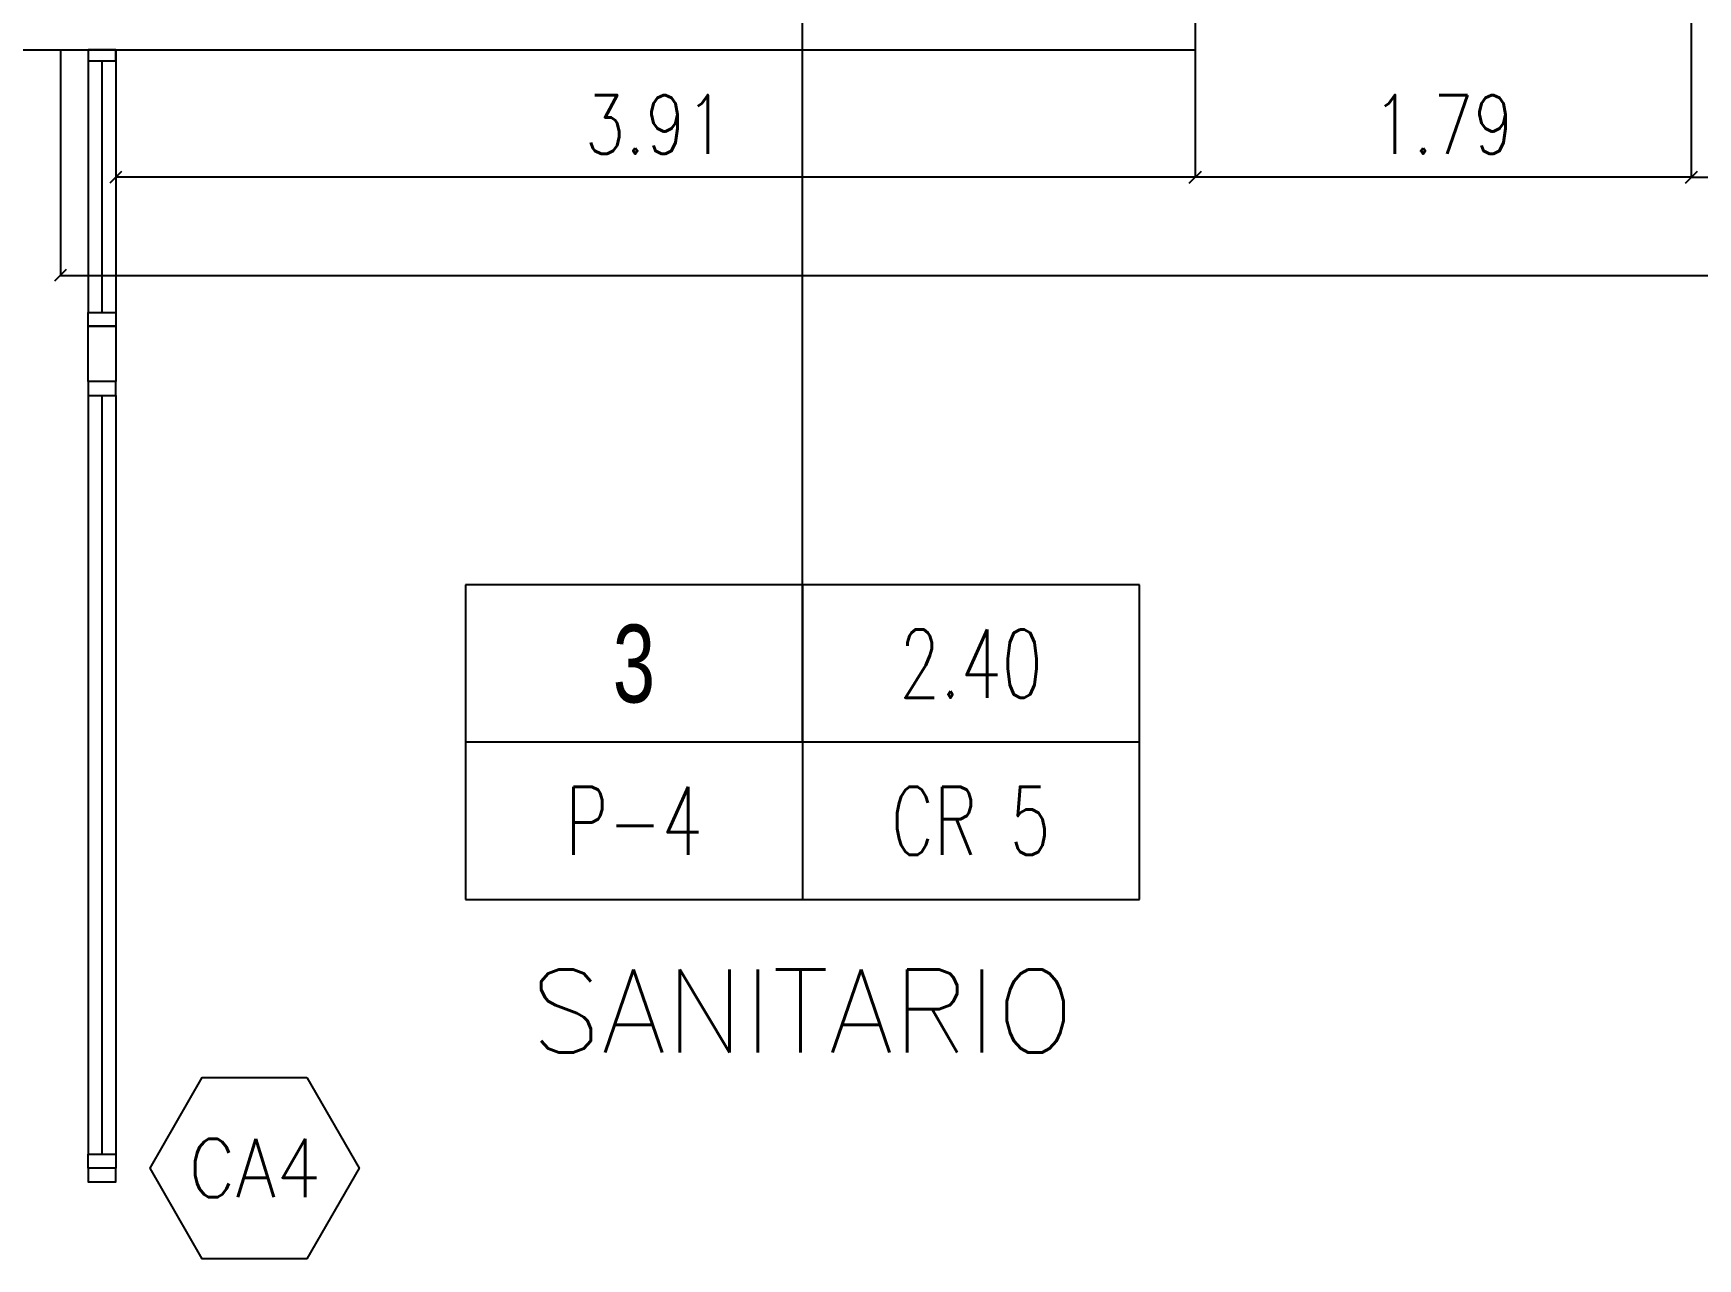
# Model space of a CAD drawing. Extents: x 3 to 114, y 126 to 173.
# Drawn here: x 47.85 to 53.87, y 126.7 to 131.13 of the extents above; entities that cross this region are included whole.
import ezdxf
from ezdxf.enums import TextEntityAlignment as Align

# ---------------------------------------------------------------- set-up
doc = ezdxf.new("R2010")
doc.units = 0
doc.header["$LTSCALE"] = 0.02
doc.header["$MEASUREMENT"] = 0
doc.header["$PDMODE"] = 35
doc.layers.get('0').update_dxf_attribs({"linetype": 'CONTINUOUS'})
doc.layers.get('Defpoints').update_dxf_attribs({"linetype": 'CONTINUOUS'})
for name, color, linetype in [('-LOCAL-TXT', 3, 'CONTINUOUS'), ('10-CARP-DETA', 30, 'CONTINUOUS'), ('10-CARP-INSE-SIMB', 2, 'CONTINUOUS'), ('10-CARP-MARC', 2, 'CONTINUOUS'), ('10-CARP-VENT-ANRE', 4, 'CONTINUOUS'), ('10-COTA-PARC-100', 4, 'CONTINUOUS'), ('10-TERMINACION-LOCALES', 7, 'CONTINUOUS'), ('10-TERMINACION-MUROS', 2, 'CONTINUOUS'), ('COD-LOCALES', 2, 'CONTINUOUS'), ('ladrillo', 30, 'CONTINUOUS'), ('VISTA-1', 7, 'CONTINUOUS')]:
    doc.layers.add(name, color=color, linetype=linetype)
doc.styles.add('arial', font='ARIAL.TTF')
doc.styles.add('COTAS', font='ROMANS.shx', dxfattribs={"width": 0.8})
doc.styles.add('NICO', font='romans.shx', dxfattribs={"height": 0.2})
doc.styles.add('ROMANS', font='romans')
doc.dimstyles.new('COTA-S-S-2-50', dxfattribs={"dimscale": 0.5, "dimtxt": 0.25, "dimasz": 0.05, "dimexe": 0, "dimexo": 0, "dimgap": 0.1, "dimtad": 1, "dimzin": 4, "dimdsep": 46, "dimtxsty": 'COTAS', "dimblk": 'OBLIQUE', "dimblk1": 'NONE', "dimblk2": 'M2_COTA', "dimcen": 0.1, "dimclrd": 2, "dimclre": 2, "dimclrt": 2, "dimadec": 0, "dimazin": 0, "dimtfac": 1, "dimtix": 1, "dimtmove": 2, "dimatfit": 3, "dimldrblk": 'M2_COTA', "dimfxl": 0, "dimtolj": 1, "dimtzin": 0, "dimarcsym": 0})

# ---------------------------------------------------------------- blocks, each defined once
blk = doc.blocks.new('_OBLIQUE')
at = {"color": 0, "linetype": 'ByBlock'}
blk.add_line((-0.5, -0.5), (0.5, 0.5), dxfattribs=at)
blk = doc.blocks.new('*D19')
at = {"layer": '10-COTA-PARC-100', "color": 2, "lineweight": -2}
for p, q in [((47.95, 131.0687), (47.95, 130.2528)), ((66.05, 131.0687), (66.05, 130.2528)), ((47.95, 130.2528), (66.05, 130.2528))]:
    blk.add_line(p, q, dxfattribs=at)
at = {"layer": 'Defpoints', "color": 0}
for p in [(47.95, 131.0687), (66.05, 131.0687), (66.05, 130.2528)]:
    blk.add_point(p, dxfattribs=at)
at = {"layer": '10-COTA-PARC-100', "color": 2, "lineweight": -2, "xscale": 0.0425, "yscale": 0.0425, "zscale": 0.0425, "rotation": 180}
blk.add_blockref('_OBLIQUE', (47.95, 130.2528), dxfattribs=at)
at = {"layer": '10-COTA-PARC-100', "color": 2, "lineweight": -2, "xscale": 0.0425, "yscale": 0.0425, "zscale": 0.0425}
blk.add_blockref('_OBLIQUE', (66.05, 130.2528), dxfattribs=at)
at = {"layer": '10-COTA-PARC-100', "color": 2, "insert": (57, 130.4441), "char_height": 0.2125, "attachment_point": 5, "style": 'COTAS'}
blk.add_mtext('\\A1;18.10', dxfattribs=at)
blk = doc.blocks.new('_None')
blk = doc.blocks.new('M2_COTA')
for p, q in [((-1, 0), (0, 0)), ((0, 1), (0, -1))]:
    blk.add_line(p, q)
at = {"const_width": 0.2}
blk.add_lwpolyline([(-1, -1), (1, 1)], dxfattribs=at)
blk = doc.blocks.new('*D31')
at = {"layer": '10-COTA-PARC-100', "color": 2, "lineweight": -2}
for p, q in [((53.85, 131.1887), (53.85, 130.6078)), ((60.15, 131.1887), (60.15, 130.6078)), ((53.85, 130.6078), (60.15, 130.6078))]:
    blk.add_line(p, q, dxfattribs=at)
at = {"layer": 'Defpoints', "color": 0}
for p in [(53.85, 131.1887), (60.15, 131.1887), (60.15, 130.6078)]:
    blk.add_point(p, dxfattribs=at)
at = {"layer": '10-COTA-PARC-100', "color": 2, "lineweight": -2, "xscale": 0.0425, "yscale": 0.0425, "zscale": 0.0425, "rotation": 180}
blk.add_blockref('_OBLIQUE', (53.85, 130.6078), dxfattribs=at)
at = {"layer": '10-COTA-PARC-100', "color": 2, "lineweight": -2, "xscale": 0.0425, "yscale": 0.0425, "zscale": 0.0425}
blk.add_blockref('_OBLIQUE', (60.15, 130.6078), dxfattribs=at)
at = {"layer": '10-COTA-PARC-100', "color": 2, "insert": (57, 130.7991), "char_height": 0.2125, "attachment_point": 5, "style": 'COTAS'}
blk.add_mtext('\\A1;6.30', dxfattribs=at)
blk = doc.blocks.new('*D54')
at = {"layer": '10-COTA-PARC-100', "color": 2, "lineweight": -2}
for p, q in [((53.85, 131.1887), (53.85, 130.6078)), ((52.055, 131.0687), (52.055, 130.6078)), ((53.85, 130.6078), (52.055, 130.6078))]:
    blk.add_line(p, q, dxfattribs=at)
at = {"layer": 'Defpoints', "color": 0}
for p in [(53.85, 131.1887), (52.055, 131.0687), (52.055, 130.6078)]:
    blk.add_point(p, dxfattribs=at)
at = {"layer": '10-COTA-PARC-100', "color": 2, "lineweight": -2, "xscale": 0.0425, "yscale": 0.0425, "zscale": 0.0425, "rotation": 180}
blk.add_blockref('_OBLIQUE', (52.055, 130.6078), dxfattribs=at)
at = {"layer": '10-COTA-PARC-100', "color": 2, "lineweight": -2, "xscale": 0.0425, "yscale": 0.0425, "zscale": 0.0425}
blk.add_blockref('_OBLIQUE', (53.85, 130.6078), dxfattribs=at)
at = {"layer": '10-COTA-PARC-100', "color": 2, "insert": (52.9525, 130.7991), "char_height": 0.2125, "attachment_point": 5, "style": 'COTAS'}
blk.add_mtext('\\A1;1.79', dxfattribs=at)
blk = doc.blocks.new('LOCAL-TERMIS')
at = {"layer": '10-TERMINACION-LOCALES'}
for p, q in [((0.6501, 0.3034), (-0.6501, 0.3034)), ((-0.6501, 0.3034), (-0.6501, -0.3034)), ((0, 0.3034), (0, -0.3034)), ((0.6501, -0.3034), (0.6501, 0.3034)), ((-0.6501, -0.3034), (0.6501, -0.3034))]:
    blk.add_line(p, q, dxfattribs=at)
blk.add_lwpolyline([(0.6501, 0), (-0.6501, 0)], dxfattribs=at)
at = {"layer": '10-TERMINACION-LOCALES', "style": 'COTAS', "width": 0.7}
for tag, p in [('H-CIE', (0.325, 0.1517)), ('PISO', (-0.325, -0.1517)), ('TERM', (0.325, -0.1517))]:
    blk.add_attdef(tag, text='', height=0.1317, dxfattribs=at).set_placement(p, align=Align.MIDDLE_CENTER)
at = {"layer": '10-TERMINACION-MUROS', "style": 'arial', "width": 0.7}
blk.add_attdef('NUM-LOCAL', text='', height=0.15, dxfattribs=at).set_placement((-0.325, 0.1517), align=Align.MIDDLE_CENTER)
blk = doc.blocks.new('*D83')
at = {"layer": '10-COTA-PARC-100', "color": 2, "lineweight": -2}
for p, q in [((48.15, 131.0687), (48.15, 130.6078)), ((52.055, 131.0687), (52.055, 130.6078)), ((52.055, 130.6078), (48.15, 130.6078))]:
    blk.add_line(p, q, dxfattribs=at)
at = {"layer": 'Defpoints', "color": 0}
for p in [(48.15, 131.0687), (52.055, 131.0687), (48.15, 130.6078)]:
    blk.add_point(p, dxfattribs=at)
at = {"layer": '10-COTA-PARC-100', "color": 2, "lineweight": -2, "xscale": 0.0425, "yscale": 0.0425, "zscale": 0.0425, "rotation": 180}
blk.add_blockref('_OBLIQUE', (48.15, 130.6078), dxfattribs=at)
at = {"layer": '10-COTA-PARC-100', "color": 2, "lineweight": -2, "xscale": 0.0425, "yscale": 0.0425, "zscale": 0.0425}
blk.add_blockref('_OBLIQUE', (52.055, 130.6078), dxfattribs=at)
at = {"layer": '10-COTA-PARC-100', "color": 2, "insert": (50.1025, 130.7991), "char_height": 0.2125, "attachment_point": 5, "style": 'COTAS'}
blk.add_mtext('\\A1;3.91', dxfattribs=at)
blk = doc.blocks.new('CARP-SI0')
blk.add_lwpolyline([(-0.2243, 0.3884), (-0.4485, 0), (-0.2243, -0.3884), (0.2243, -0.3884), (0.4485, 0), (0.2243, 0.3884)], close=True)
at = {"style": 'ROMANS', "width": 0.9}
blk.add_attdef('CARP', text='', height=0.25, dxfattribs=at).set_placement((0, 0), align=Align.MIDDLE)
at = {"style": 'ROMANS', "flags": 1}
for tag, p in [('MURO', (0.0424, -0.5976)), ('L-VANO', (-0.0046, -0.9359)), ('A-VANO', (0.0048, -1.3494))]:
    blk.add_attdef(tag, text='', height=0.25, dxfattribs=at).set_placement(p, align=Align.MIDDLE)

msp = doc.modelspace()

# ---------------------------------------------------------------- linework, layer by layer
at = {"layer": '10-CARP-DETA'}
for p, q in [((48.1, 131.0287), (48.1, 130.1187)), ((48.1, 129.8187), (48.1, 127.0737))]:
    msp.add_line(p, q, dxfattribs=at)
at = {"layer": '10-CARP-MARC'}
for points in [[(48.05, 131.0687), (48.05, 131.0287), (48.05, 131.0287), (48.05, 131.0287), (48.05, 131.0287), (48.05, 131.0287), (48.15, 131.0287), (48.15, 131.0687), (48.15, 131.0687)], [(48.05, 130.0687), (48.05, 130.1187), (48.05, 130.1187), (48.05, 130.1187), (48.05, 130.1187), (48.05, 130.1187), (48.15, 130.1187), (48.15, 130.0687), (48.15, 130.0687)], [(48.05, 130.0687), (48.15, 130.0687), (48.15, 129.8687), (48.05, 129.8687)], [(48.05, 129.8687), (48.05, 129.8187), (48.05, 129.8187), (48.05, 129.8187), (48.05, 129.8187), (48.05, 129.8187), (48.15, 129.8187), (48.15, 129.8687), (48.15, 129.8687)], [(48.05, 127.0237), (48.05, 127.0737), (48.05, 127.0737), (48.05, 127.0737), (48.05, 127.0737), (48.05, 127.0737), (48.15, 127.0737), (48.15, 127.0237), (48.15, 127.0237)], [(48.05, 127.0237), (48.05, 126.9737), (48.05, 126.9737), (48.05, 126.9737), (48.05, 126.9737), (48.05, 126.9737), (48.15, 126.9737), (48.15, 127.0237), (48.15, 127.0237)]]:
    msp.add_lwpolyline(points, close=True, dxfattribs=at)
at = {"layer": '10-CARP-VENT-ANRE'}
for p, q in [((48.05, 131.0287), (48.05, 130.1187)), ((48.15, 131.0287), (48.15, 130.1187)), ((48.05, 129.8187), (48.05, 127.0737)), ((48.15, 129.8187), (48.15, 127.0737))]:
    msp.add_line(p, q, dxfattribs=at)
at = {"layer": 'ladrillo', "color": 3}
msp.add_line((39.75, 131.0687), (52.055, 131.0687), dxfattribs=at)
msp.add_lwpolyline([(52.055, 131.3587), (52.055, 131.0687)], dxfattribs=at)
at = {"layer": 'VISTA-1'}
msp.add_line((50.6343, 128.5644), (50.6343, 132.3905, 0), dxfattribs=at)

# ---------------------------------------------------------------- block references
at = {"layer": '10-CARP-INSE-SIMB'}
ref = msp.add_blockref('CARP-SI0', (48.6526, 127.0237), dxfattribs=dict(at, xscale=-0.84375, yscale=0.84375, zscale=0.84375))
ref.add_attrib('CARP', 'CA4', dxfattribs={"layer": '0', "height": 0.21094, "style": 'ROMANS', "width": 0.9}).set_placement((48.6526, 127.0237), align=Align.MIDDLE)
at = {"layer": 'COD-LOCALES', "extrusion": (2.05199e-08, 1.00772e-07, 1)}
ref = msp.add_blockref('LOCAL-TERMIS', (50.6343, 128.5644, 0), dxfattribs=dict(at, xscale=1.875, yscale=1.874999999999995, zscale=1.875000000000001))
ref.add_attrib('NUM-LOCAL', '3', dxfattribs={"layer": '10-TERMINACION-MUROS', "extrusion": (2.05199e-08, 1.00772e-07, 1), "height": 0.2813, "style": 'arial', "width": 0.7}).set_placement((50.0248, 128.8488, 0), align=Align.MIDDLE_CENTER)
ref.add_attrib('H-CIE', '2.40', dxfattribs={"layer": '10-TERMINACION-LOCALES', "extrusion": (2.05199e-08, 1.00772e-07, 1), "height": 0.24688, "style": 'COTAS', "width": 0.7}).set_placement((51.2437, 128.8488, 0), align=Align.MIDDLE_CENTER)
ref.add_attrib('PISO', 'P-4', dxfattribs={"layer": '10-TERMINACION-LOCALES', "extrusion": (2.05199e-08, 1.00772e-07, 1), "height": 0.24688, "style": 'COTAS', "width": 0.7}).set_placement((50.0248, 128.28, 0), align=Align.MIDDLE_CENTER)
ref.add_attrib('TERM', 'CR 5', dxfattribs={"layer": '10-TERMINACION-LOCALES', "extrusion": (2.05199e-08, 1.00772e-07, 1), "height": 0.24688, "style": 'COTAS', "width": 0.7}).set_placement((51.2437, 128.28, 0), align=Align.MIDDLE_CENTER)

# ---------------------------------------------------------------- texts
at = {"layer": '-LOCAL-TXT', "extrusion": (2.05199e-08, 1.00772e-07, 1), "style": 'NICO'}
msp.add_text('SANITARIO', height=0.3, dxfattribs=at).set_placement((50.6343, 127.5916, 0), align=Align.MIDDLE_CENTER)

# ---------------------------------------------------------------- dimensions: what is measured, and where the dimension line sits
at = {"layer": '10-COTA-PARC-100'}
for base, p1, p2, picture, middle in [((52.054999999, 130.607843677), (53.849999999, 131.1887079783), (52.054999999, 131.0687079783), '*D54', (52.952499999, 130.799093677)), ((60.15, 130.6078), (53.85, 131.1887), (60.15, 131.1887), '*D31', (57, 130.7991)), ((66.05, 130.2528), (47.95, 131.0687), (66.05, 131.0687), '*D19', (57, 130.4441)), ((48.149999999, 130.607843677), (52.054999999, 131.0687079783), (48.149999999, 131.0687079783), '*D83', (50.102499999, 130.799093677))]:
    dim = msp.add_linear_dim(base=base, p1=p1, p2=p2, dimstyle='COTA-S-S-2-50', override={"dimscale": 0.85}, dxfattribs=at)
    dim.commit()
    dim.dimension.update_dxf_attribs({"geometry": picture, "text_midpoint": middle})

doc.saveas('drawing.dxf')
